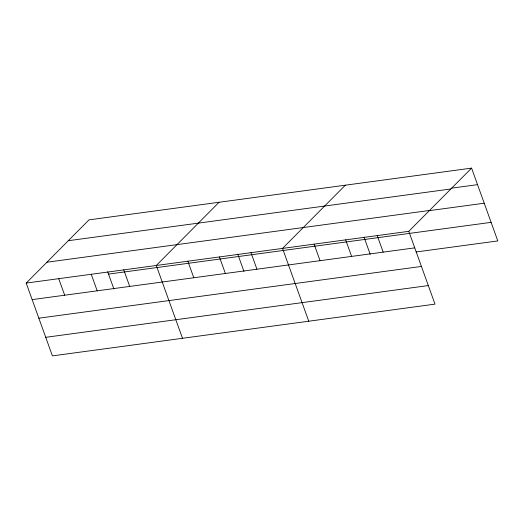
<?xml version="1.0" encoding="UTF-8"?>
<svg xmlns="http://www.w3.org/2000/svg" width="524" height="524" viewBox="0 0 524 524"><rect width="100%" height="100%" fill="white"/><g stroke="black" fill="none" stroke-linecap="round" stroke-linejoin="round"><path stroke-width="0.79" d="M471.587 168.112L408.792 231.326L435.005 304.136L52.413 355.888L26.2 283.078L88.995 219.864L471.587 168.112L497.8 240.922L416.056 251.978M219.071 202.264L156.283 265.478L182.496 338.294M345.329 185.188L282.541 248.402L308.754 321.219M451.642 188.155L477.541 184.651M68.271 240.719L450.863 188.974M46.924 262.216L429.516 210.465M429.189 210.668L484.228 203.22M26.2 283.078L408.792 231.326M108.52 274.104L491.112 222.353M32.154 299.617L414.746 247.865M38.841 318.186L421.434 266.434M45.726 337.318L428.324 285.567M377.228 235.597L383.182 252.136M364.029 237.136L370.206 254.291M345.663 239.868L351.624 256.406M314.105 244.138L320.059 260.677M250.976 252.673L256.93 269.212M237.778 254.212L243.948 271.367M219.412 256.943L225.366 273.482M187.847 261.214L193.801 277.753M123.762 269.88L129.716 286.418M107.695 271.805L113.872 288.96M91.242 274.275L97.195 290.82M58.721 278.676L64.675 295.215"/></g></svg>
